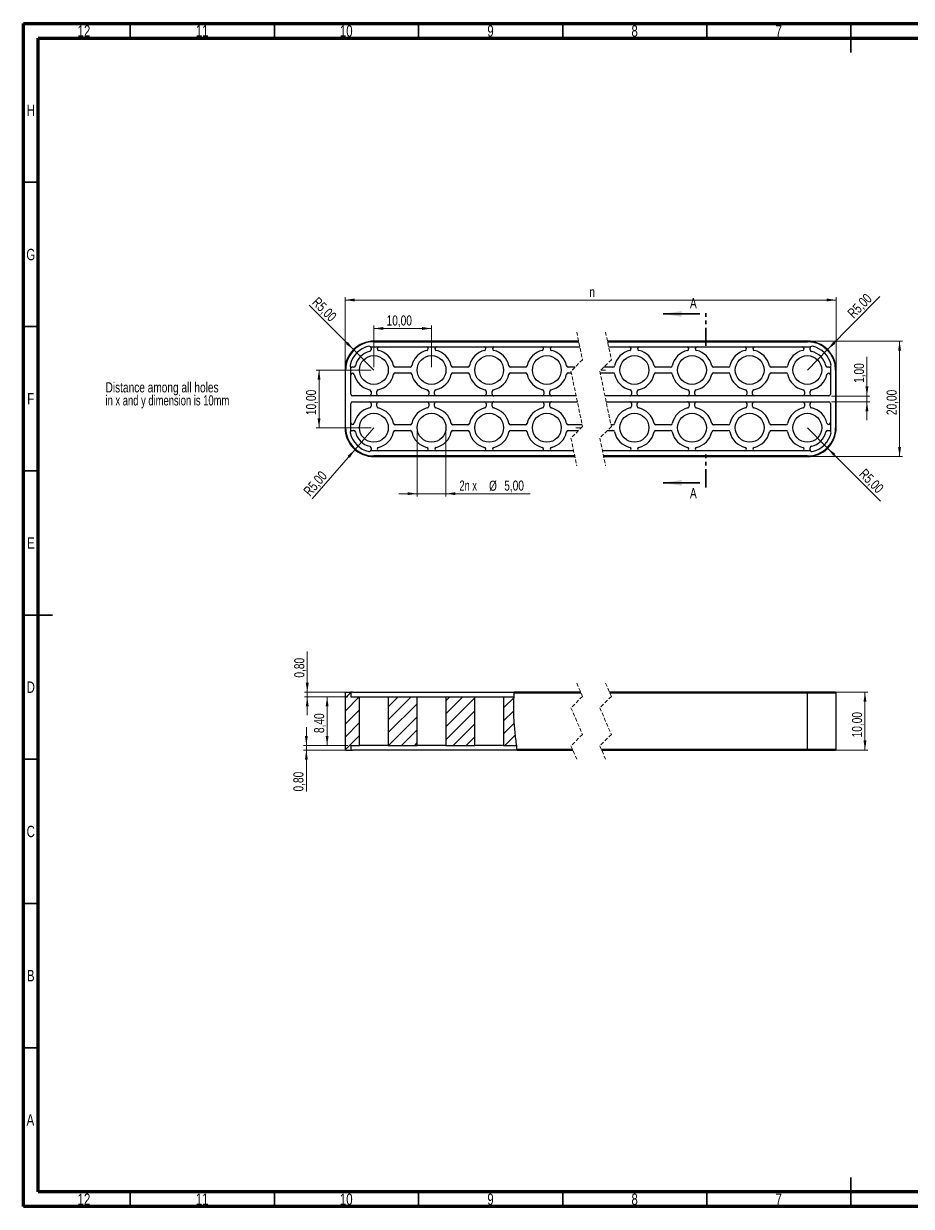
# Model space of a CAD drawing. Header units: millimetres. Extents: x 15 to 589, y 5 to 415.
# Drawn here: x 15 to 323, y 5 to 415 of the extents above; entities that cross this region are included whole.
import ezdxf

# ---------------------------------------------------------------- set-up
doc = ezdxf.new("R2010")
doc.units = ezdxf.units.MM
doc.linetypes.add('HIDDEN', pattern=[1.905, 1.27, -0.635])
doc.linetypes.add('PHANTOM', pattern=[12.7, 6.35, -1.27, 1.27, -1.27, 1.27, -1.27])
doc.styles.add('SLDTEXTSTYLE0', font='TXT', dxfattribs={"width": 0.75})
doc.styles.add('SLDTEXTSTYLE1', font='TXT', dxfattribs={"width": 0.696429})
doc.styles.add('SLDTEXTSTYLE4', font='TXT', dxfattribs={"width": 0.6875})
doc.dimstyles.new('SLDDIMSTYLE0', dxfattribs={"dimtxt": 3.5, "dimasz": 3.302, "dimexe": 0, "dimexo": 0.0625, "dimgap": 0.875, "dimtad": 1, "dimlfac": 0.5, "dimrnd": 1e-09, "dimzin": 12, "dimdsep": 46, "dimtxsty": 'SLDTEXTSTYLE0', "dimsah": 1, "dimcen": 0.09, "dimadec": 0, "dimazin": 3, "dimtfac": 1, "dimtofl": 0, "dimtmove": 0, "dimatfit": 3, "dimfxl": 0, "dimfrac": 2, "dimtolj": 1, "dimtzin": 12, "dimarcsym": 0})
doc.dimstyles.new('SLDDIMSTYLE1', dxfattribs={"dimtxt": 3.5, "dimasz": 3.302, "dimexe": 0, "dimexo": 0.0625, "dimgap": 0.875, "dimtad": 1, "dimlfac": 0.5, "dimrnd": 1e-09, "dimzin": 12, "dimdsep": 46, "dimtxsty": 'SLDTEXTSTYLE0', "dimsah": 1, "dimcen": 0, "dimadec": 0, "dimazin": 3, "dimtfac": 1, "dimtofl": 0, "dimtmove": 0, "dimatfit": 3, "dimfxl": 0, "dimfrac": 2, "dimtolj": 1, "dimtzin": 12, "dimarcsym": 0})
doc.dimstyles.new('SLDDIMSTYLE2', dxfattribs={"dimtxt": 3.5, "dimasz": 3.302, "dimexe": 0, "dimexo": 0.0625, "dimgap": 0.875, "dimtad": 1, "dimlfac": 0.5, "dimrnd": 1e-09, "dimzin": 12, "dimdsep": 46, "dimtxsty": 'SLDTEXTSTYLE0', "dimsah": 1, "dimcen": 0.09, "dimadec": 0, "dimazin": 3, "dimtfac": 1, "dimtmove": 0, "dimatfit": 0, "dimfxl": 0, "dimfrac": 2, "dimtolj": 1, "dimtzin": 12, "dimarcsym": 0})
doc.dimstyles.new('SLDDIMSTYLE3', dxfattribs={"dimtxt": 3.5, "dimasz": 3.302, "dimexe": 0, "dimexo": 0.0625, "dimgap": 0.875, "dimtad": 1, "dimlfac": 0.5, "dimrnd": 1e-09, "dimdsep": 46, "dimtxsty": 'SLDTEXTSTYLE0', "dimsah": 1, "dimcen": 0.09, "dimadec": 0, "dimazin": 2, "dimtfac": 1, "dimtmove": 0, "dimatfit": 0, "dimfxl": 0, "dimfrac": 2, "dimtolj": 1, "dimtzin": 12, "dimarcsym": 0})

# ---------------------------------------------------------------- blocks, each defined once
blk = doc.blocks.new('SW_NOTE_0')
at = {"color": 0, "linetype": 'Continuous', "lineweight": 0, "char_height": 3.5, "attachment_point": 1}
for s, insert, style in [('Distance among all holes', (0, 4.51), 'SLDTEXTSTYLE0'), ('in x and y dimension is 10mm', (0, -0.01), 'SLDTEXTSTYLE1')]:
    blk.add_mtext(s, dxfattribs=dict(at, insert=insert, style=style))
blk = doc.blocks.new('_D')
at = {"color": 7, "linetype": 'Continuous', "lineweight": 0}
for p, q in [((126.51, 295.92), (126.51, 320.2)), ((296.88, 295.92), (296.88, 320.2)), ((126.51, 319.2), (296.88, 319.2))]:
    blk.add_line(p, q, dxfattribs=at)
at = {"color": 7, "linetype": 'Continuous', "lineweight": 18}
for points in [[(126.51, 319.2), (129.82, 318.7), (129.82, 319.71)], [(296.88, 319.2), (293.58, 319.71), (293.58, 318.7)]]:
    blk.add_solid(points, dxfattribs=at)
at = {"color": 7, "linetype": 'Continuous', "lineweight": 18, "insert": (211.25, 323.72), "char_height": 3.5, "attachment_point": 1, "style": 'SLDTEXTSTYLE0'}
blk.add_mtext('n', dxfattribs=at)
blk = doc.blocks.new('_D_1')
at = {"color": 7, "linetype": 'Continuous', "lineweight": 0}
for p, q in [((287.88, 304.92), (319.88, 304.92)), ((318.88, 304.92), (318.88, 264.92)), ((287.88, 264.92), (319.88, 264.92))]:
    blk.add_line(p, q, dxfattribs=at)
at = {"color": 7, "linetype": 'Continuous', "lineweight": 18}
for points in [[(318.88, 304.92), (318.37, 301.62), (319.39, 301.62)], [(318.88, 264.92), (319.39, 268.22), (318.37, 268.22)]]:
    blk.add_solid(points, dxfattribs=at)
at = {"color": 7, "linetype": 'Continuous', "lineweight": 18, "insert": (314.37, 279.3), "char_height": 3.5, "attachment_point": 1, "rotation": 90, "style": 'SLDTEXTSTYLE0'}
blk.add_mtext('20,00', dxfattribs=at)
blk = doc.blocks.new('_D_2')
at = {"color": 7, "linetype": 'Continuous', "lineweight": 0}
for q in [(136.51, 274.92), (115.15, 250.27)]:
    blk.add_line((129.96, 267.37), q, dxfattribs=at)
at = {"color": 7, "linetype": 'Continuous', "lineweight": 18}
blk.add_solid([(129.96, 267.37), (127.42, 265.2), (128.19, 264.54)], dxfattribs=at)
at = {"color": 7, "linetype": 'Continuous', "lineweight": 18, "insert": (111.75, 253.21), "char_height": 3.5, "attachment_point": 1, "rotation": 49.0917, "style": 'SLDTEXTSTYLE0'}
blk.add_mtext('R5,00', dxfattribs=at)
blk = doc.blocks.new('_D_3')
at = {"color": 7, "linetype": 'Continuous', "lineweight": 0}
for q in [(286.88, 274.92), (312.26, 249.41)]:
    blk.add_line((293.93, 267.83), q, dxfattribs=at)
at = {"color": 7, "linetype": 'Continuous', "lineweight": 18}
blk.add_solid([(293.93, 267.83), (295.9, 265.13), (296.62, 265.85)], dxfattribs=at)
at = {"color": 7, "linetype": 'Continuous', "lineweight": 18, "insert": (307.07, 261.01), "char_height": 3.5, "attachment_point": 1, "rotation": 314.8463, "style": 'SLDTEXTSTYLE0'}
blk.add_mtext('R5,00', dxfattribs=at)
blk = doc.blocks.new('_D_4')
at = {"color": 7, "linetype": 'Continuous', "lineweight": 0}
for q in [(312.05, 320.38), (286.88, 294.92)]:
    blk.add_line((293.91, 302.03), q, dxfattribs=at)
at = {"color": 7, "linetype": 'Continuous', "lineweight": 18}
blk.add_solid([(293.91, 302.03), (296.59, 304.03), (295.87, 304.74)], dxfattribs=at)
at = {"color": 7, "linetype": 'Continuous', "lineweight": 18, "insert": (300.49, 315.09), "char_height": 3.5, "attachment_point": 1, "rotation": 45.3301, "style": 'SLDTEXTSTYLE0'}
blk.add_mtext('R5,00', dxfattribs=at)
blk = doc.blocks.new('_D_5')
at = {"color": 7, "linetype": 'Continuous', "lineweight": 0}
for q in [(114.08, 317.37), (136.51, 294.92)]:
    blk.add_line((129.44, 302), q, dxfattribs=at)
at = {"color": 7, "linetype": 'Continuous', "lineweight": 18}
blk.add_solid([(129.44, 302), (127.47, 304.69), (126.75, 303.97)], dxfattribs=at)
at = {"color": 7, "linetype": 'Continuous', "lineweight": 18, "insert": (117.27, 320.54), "char_height": 3.5, "attachment_point": 1, "rotation": 314.9803, "style": 'SLDTEXTSTYLE0'}
blk.add_mtext('R5,00', dxfattribs=at)
blk = doc.blocks.new('_D_6')
at = {"color": 7, "linetype": 'Continuous', "lineweight": 0}
for p, q in [((151.51, 273.92), (151.51, 251.05)), ((161.51, 273.92), (161.51, 251.05)), ((151.51, 252.05), (145.16, 252.05)), ((151.51, 252.05), (161.51, 252.05)), ((161.51, 252.05), (190.78, 252.05))]:
    blk.add_line(p, q, dxfattribs=at)
at = {"color": 7, "linetype": 'Continuous', "lineweight": 18}
for points in [[(151.51, 252.05), (148.21, 252.56), (148.21, 251.55)], [(161.51, 252.05), (164.82, 251.55), (164.82, 252.56)]]:
    blk.add_solid(points, dxfattribs=at)
at = {"color": 7, "linetype": 'Continuous', "lineweight": 18, "char_height": 3.5, "attachment_point": 1}
for s, insert, style in [('2n x', (166.19, 256.62), 'SLDTEXTSTYLE4'), ('%%c', (176.45, 256.57), 'SLDTEXTSTYLE0'), ('5,00', (181.73, 256.62), 'SLDTEXTSTYLE0')]:
    blk.add_mtext(s, dxfattribs=dict(at, insert=insert, style=style))
blk = doc.blocks.new('_D_7')
at = {"color": 7, "linetype": 'Continuous', "lineweight": 0}
for p, q in [((135.51, 294.92), (116.47, 294.92)), ((117.47, 294.92), (117.47, 274.92)), ((135.51, 274.92), (116.47, 274.92))]:
    blk.add_line(p, q, dxfattribs=at)
at = {"color": 7, "linetype": 'Continuous', "lineweight": 18}
for points in [[(117.47, 294.92), (116.96, 291.62), (117.98, 291.62)], [(117.47, 274.92), (117.98, 278.22), (116.96, 278.22)]]:
    blk.add_solid(points, dxfattribs=at)
at = {"color": 7, "linetype": 'Continuous', "lineweight": 18, "insert": (112.96, 279.3), "char_height": 3.5, "attachment_point": 1, "rotation": 90, "style": 'SLDTEXTSTYLE0'}
blk.add_mtext('10,00', dxfattribs=at)
blk = doc.blocks.new('_D_8')
at = {"color": 7, "linetype": 'Continuous', "lineweight": 0}
for p, q in [((136.51, 295.92), (136.51, 310.33)), ((136.51, 309.33), (156.51, 309.33)), ((156.51, 295.92), (156.51, 310.33))]:
    blk.add_line(p, q, dxfattribs=at)
at = {"color": 7, "linetype": 'Continuous', "lineweight": 18}
for points in [[(136.51, 309.33), (139.82, 308.83), (139.82, 309.84)], [(156.51, 309.33), (153.21, 309.84), (153.21, 308.83)]]:
    blk.add_solid(points, dxfattribs=at)
at = {"color": 7, "linetype": 'Continuous', "lineweight": 18, "insert": (140.92, 313.85), "char_height": 3.5, "attachment_point": 1, "style": 'SLDTEXTSTYLE0'}
blk.add_mtext('10,00', dxfattribs=at)
blk = doc.blocks.new('_D_9')
at = {"color": 7, "linetype": 'Continuous', "lineweight": 0}
for p, q in [((307.56, 285.92), (307.56, 299.5)), ((295.28, 285.92), (308.56, 285.92)), ((295.28, 283.92), (308.56, 283.92)), ((307.56, 285.92), (307.56, 283.92)), ((307.56, 283.92), (307.56, 277.57))]:
    blk.add_line(p, q, dxfattribs=at)
at = {"color": 7, "linetype": 'Continuous', "lineweight": 18}
for points in [[(307.56, 285.92), (308.07, 289.22), (307.05, 289.22)], [(307.56, 283.92), (307.05, 280.62), (308.07, 280.62)]]:
    blk.add_solid(points, dxfattribs=at)
at = {"color": 7, "linetype": 'Continuous', "lineweight": 18, "insert": (303.05, 290.45), "char_height": 3.5, "attachment_point": 1, "rotation": 90, "style": 'SLDTEXTSTYLE0'}
blk.add_mtext('1,00', dxfattribs=at)
blk = doc.blocks.new('SW_CENTERMARKSYMBOL_0')
at = {"color": 0, "linetype": 'Continuous', "lineweight": 18}
blk.add_line((0, 0), (1.58, 0), dxfattribs=at)
blk = doc.blocks.new('SW_CENTERMARKSYMBOL_1')
at = {"color": 0, "linetype": 'Continuous', "lineweight": 18}
blk.add_line((0, 0), (-1.96, 0), dxfattribs=at)
blk = doc.blocks.new('_D_10')
at = {"color": 7, "linetype": 'Continuous', "lineweight": 0}
for p, q in [((287.88, 183.2), (307.88, 183.2)), ((306.88, 183.2), (306.88, 163.2)), ((287.88, 163.2), (307.88, 163.2))]:
    blk.add_line(p, q, dxfattribs=at)
at = {"color": 7, "linetype": 'Continuous', "lineweight": 18}
for points in [[(306.88, 183.2), (306.37, 179.9), (307.39, 179.9)], [(306.88, 163.2), (307.39, 166.5), (306.37, 166.5)]]:
    blk.add_solid(points, dxfattribs=at)
at = {"color": 7, "linetype": 'Continuous', "lineweight": 18, "insert": (302.37, 167.58), "char_height": 3.5, "attachment_point": 1, "rotation": 90, "style": 'SLDTEXTSTYLE0'}
blk.add_mtext('10,00', dxfattribs=at)
blk = doc.blocks.new('_D_11')
at = {"color": 7, "linetype": 'Continuous', "lineweight": 0}
for p, q in [((127.51, 181.6), (119.29, 181.6)), ((120.29, 181.6), (120.29, 164.8)), ((127.51, 164.8), (119.29, 164.8))]:
    blk.add_line(p, q, dxfattribs=at)
at = {"color": 7, "linetype": 'Continuous', "lineweight": 18}
for points in [[(120.29, 181.6), (119.78, 178.3), (120.79, 178.3)], [(120.29, 164.8), (120.79, 168.1), (119.78, 168.1)]]:
    blk.add_solid(points, dxfattribs=at)
at = {"color": 7, "linetype": 'Continuous', "lineweight": 18, "insert": (115.77, 169.08), "char_height": 3.5, "attachment_point": 1, "rotation": 90, "style": 'SLDTEXTSTYLE0'}
blk.add_mtext('8,40', dxfattribs=at)
blk = doc.blocks.new('_D_12')
at = {"color": 7, "linetype": 'Continuous', "lineweight": 0}
for p, q in [((113.39, 183.2), (113.39, 197.36)), ((127.51, 183.2), (112.39, 183.2)), ((127.51, 181.6), (112.39, 181.6)), ((113.39, 183.2), (113.39, 181.6)), ((113.39, 181.6), (113.39, 175.25))]:
    blk.add_line(p, q, dxfattribs=at)
at = {"color": 7, "linetype": 'Continuous', "lineweight": 18}
for points in [[(113.39, 183.2), (113.9, 186.5), (112.88, 186.5)], [(113.39, 181.6), (112.88, 178.3), (113.9, 178.3)]]:
    blk.add_solid(points, dxfattribs=at)
at = {"color": 7, "linetype": 'Continuous', "lineweight": 18, "insert": (108.88, 188.3), "char_height": 3.5, "attachment_point": 1, "rotation": 90, "style": 'SLDTEXTSTYLE0'}
blk.add_mtext('0,80', dxfattribs=at)
blk = doc.blocks.new('_D_13')
at = {"color": 7, "linetype": 'Continuous', "lineweight": 0}
for p, q in [((113.08, 164.8), (113.08, 171.15)), ((127.51, 164.8), (112.08, 164.8)), ((113.08, 164.8), (113.08, 163.2)), ((127.51, 163.2), (112.08, 163.2)), ((113.08, 163.2), (113.08, 148.82))]:
    blk.add_line(p, q, dxfattribs=at)
at = {"color": 7, "linetype": 'Continuous', "lineweight": 18}
for points in [[(113.08, 164.8), (113.59, 168.1), (112.58, 168.1)], [(113.08, 163.2), (112.58, 159.9), (113.59, 159.9)]]:
    blk.add_solid(points, dxfattribs=at)
at = {"color": 7, "linetype": 'Continuous', "lineweight": 18, "insert": (108.57, 148.82), "char_height": 3.5, "attachment_point": 1, "rotation": 90, "style": 'SLDTEXTSTYLE0'}
blk.add_mtext('0,80', dxfattribs=at)
blk = doc.blocks.new('SW_HATCH_0')
at = {"color": 0, "linetype": 'Continuous', "lineweight": 18}
for p, q in [((-56.63, 1.74), (-58.63, -0.26)), ((-53.7, 0.18), (-58.63, -4.75)), ((-40.23, 0.18), (-43.63, -3.22)), ((-35.74, 0.18), (-43.63, -7.71)), ((-22.27, 0.18), (-23.63, -1.18)), ((-17.78, 0.18), (-23.63, -5.67)), ((0, 0), (-3.63, -3.63)), ((-33.63, -2.2), (-43.63, -12.2)), ((-13.63, -0.16), (-23.63, -10.16)), ((-53.63, -4.24), (-58.63, -9.24)), ((-33.63, -6.69), (-43.56, -16.62)), ((-13.63, -4.65), (-23.63, -14.65)), ((-0.1, -4.59), (-3.63, -8.12)), ((-53.63, -8.73), (-58.63, -13.73)), ((-33.63, -11.18), (-39.07, -16.62)), ((-13.63, -9.14), (-21.11, -16.62)), ((0.07, -8.91), (-3.63, -12.61)), ((-53.63, -13.22), (-58.57, -18.16)), ((-33.63, -15.67), (-34.58, -16.62)), ((-13.63, -13.63), (-16.62, -16.62)), ((0.46, -13.01), (-3.15, -16.62))]:
    blk.add_line(p, q, dxfattribs=at)

msp = doc.modelspace()

# ---------------------------------------------------------------- linework, layer by layer
at = {"color": 7, "linetype": 'Continuous', "lineweight": 70}
for p, q in [((15, 5), (15, 415)), ((15, 415), (589, 415)), ((20, 10), (20, 410)), ((20, 410), (584, 410)), ((584, 10), (20, 10)), ((589, 5), (15, 5))]:
    msp.add_line(p, q, dxfattribs=at)
at = {"color": 7, "linetype": 'Continuous', "lineweight": 35}
for p, q in [((52, 410), (52, 415)), ((102, 410), (102, 415)), ((152, 410), (152, 415)), ((202, 410), (202, 415)), ((252, 410), (252, 415)), ((302, 415), (302, 405)), ((302, 410), (302, 415)), ((20, 360), (15, 360)), ((249.582, 314.367), (236.882, 314.367)), ((20, 310), (15, 310)), ((20, 260), (15, 260)), ((249.582, 255.828), (236.882, 255.828)), ((15, 210), (25, 210)), ((20, 210), (15, 210)), ((20, 160), (15, 160)), ((20, 110), (15, 110)), ((20, 60), (15, 60)), ((302, 5), (302, 15)), ((52, 10), (52, 5)), ((102, 10), (102, 5)), ((152, 10), (152, 5)), ((202, 10), (202, 5)), ((252, 10), (252, 5)), ((302, 10), (302, 5))]:
    msp.add_line(p, q, dxfattribs=at)
at = {"color": 7, "linetype": 'PHANTOM', "lineweight": 35}
for p, q in [((251.697, 303.254), (251.697, 315.954)), ((251.697, 254.24), (251.697, 266.947))]:
    msp.add_line(p, q, dxfattribs=at)
at = {"color": 7, "linetype": 'HIDDEN', "lineweight": 18}
for p, q in [((206.886, 308.098), (208.886, 298.51)), ((216.886, 308.098), (218.886, 298.51)), ((208.886, 298.51), (204.886, 294.51)), ((218.886, 298.51), (214.886, 294.51)), ((204.886, 294.51), (208.886, 275.335)), ((214.886, 294.51), (218.886, 275.335)), ((208.886, 275.335), (204.886, 271.335)), ((218.886, 275.335), (214.886, 271.335)), ((204.886, 271.335), (206.886, 261.748)), ((214.886, 271.335), (216.886, 261.748)), ((206.886, 186.374), (208.886, 181.787)), ((216.886, 186.374), (218.886, 181.787)), ((208.886, 181.787), (204.886, 177.787)), ((218.886, 181.787), (214.886, 177.787)), ((204.886, 177.787), (208.886, 168.612)), ((214.886, 177.787), (218.886, 168.612)), ((208.886, 168.612), (204.886, 164.612)), ((218.886, 168.612), (214.886, 164.612)), ((204.886, 164.612), (206.886, 160.024)), ((214.886, 164.612), (216.886, 160.024))]:
    msp.add_line(p, q, dxfattribs=at)
at = {"color": 7, "linetype": 'Continuous', "lineweight": 25}
for p, q in [((136.513, 304.723), (136.513, 304.923)), ((207.548, 304.923), (136.513, 304.923)), ((136.513, 304.723), (207.59, 304.723)), ((286.882, 304.923), (217.548, 304.923)), ((217.59, 304.723), (286.882, 304.723)), ((286.882, 304.923), (286.882, 304.723)), ((135.389, 302.923), (207.966, 302.923)), ((135.513, 302.557), (135.513, 301.943)), ((217.966, 302.923), (288.006, 302.923)), ((287.882, 301.943), (287.882, 302.557)), ((128.513, 286.523), (128.513, 296.047)), ((129.493, 295.923), (128.879, 295.923)), ((149.084, 295.923), (143.943, 295.923)), ((169.084, 295.923), (163.943, 295.923)), ((189.084, 295.923), (183.943, 295.923)), ((206.299, 295.923), (203.943, 295.923)), ((219.452, 295.923), (216.299, 295.923)), ((239.452, 295.923), (234.311, 295.923)), ((259.452, 295.923), (254.311, 295.923)), ((279.452, 295.923), (274.311, 295.923)), ((294.516, 295.923), (293.902, 295.923)), ((294.882, 296.047), (294.882, 286.523)), ((126.513, 294.923), (126.513, 274.923)), ((126.513, 294.923), (126.713, 294.923)), ((126.713, 274.923), (126.713, 294.923)), ((143.943, 293.923), (149.084, 293.923)), ((163.943, 293.923), (169.084, 293.923)), ((183.943, 293.923), (189.084, 293.923)), ((203.943, 293.923), (205.009, 293.923)), ((215.009, 293.923), (219.452, 293.923)), ((234.311, 293.923), (239.452, 293.923)), ((254.311, 293.923), (259.452, 293.923)), ((274.311, 293.923), (279.452, 293.923)), ((296.882, 294.923), (296.682, 294.923)), ((296.682, 294.923), (296.682, 274.923)), ((296.882, 274.923), (296.882, 294.923)), ((135.513, 287.493), (135.513, 286.523)), ((137.513, 286.523), (137.513, 287.493)), ((155.513, 287.493), (155.513, 286.523)), ((157.513, 286.523), (157.513, 287.493)), ((175.513, 287.493), (175.513, 286.523)), ((177.513, 286.523), (177.513, 287.493)), ((195.513, 287.493), (195.513, 286.523)), ((197.513, 286.523), (197.513, 287.493)), ((225.882, 287.493), (225.882, 286.523)), ((227.882, 286.523), (227.882, 287.493)), ((245.882, 287.493), (245.882, 286.523)), ((247.882, 286.523), (247.882, 287.493)), ((265.882, 287.493), (265.882, 286.523)), ((267.882, 286.523), (267.882, 287.493)), ((285.882, 287.493), (285.882, 286.523)), ((287.882, 286.523), (287.882, 287.493)), ((128.513, 273.798), (128.513, 283.323)), ((206.678, 285.923), (129.113, 285.923)), ((129.113, 283.923), (207.095, 283.923)), ((135.513, 283.323), (135.513, 282.352)), ((137.513, 282.352), (137.513, 283.323)), ((155.513, 283.323), (155.513, 282.352)), ((157.513, 282.352), (157.513, 283.323)), ((175.513, 283.323), (175.513, 282.352)), ((177.513, 282.352), (177.513, 283.323)), ((195.513, 283.323), (195.513, 282.352)), ((197.513, 282.352), (197.513, 283.323)), ((294.282, 285.923), (216.678, 285.923)), ((217.095, 283.923), (294.282, 283.923)), ((225.882, 283.323), (225.882, 282.352)), ((227.882, 282.352), (227.882, 283.323)), ((245.882, 283.323), (245.882, 282.352)), ((247.882, 282.352), (247.882, 283.323)), ((265.882, 283.323), (265.882, 282.352)), ((267.882, 282.352), (267.882, 283.323)), ((285.882, 283.323), (285.882, 282.352)), ((287.882, 282.352), (287.882, 283.323)), ((294.882, 283.323), (294.882, 273.798)), ((126.513, 274.923), (126.713, 274.923)), ((149.084, 275.923), (143.943, 275.923)), ((169.084, 275.923), (163.943, 275.923)), ((189.084, 275.923), (183.943, 275.923)), ((208.764, 275.923), (203.943, 275.923)), ((219.452, 275.923), (218.764, 275.923)), ((239.452, 275.923), (234.311, 275.923)), ((259.452, 275.923), (254.311, 275.923)), ((279.452, 275.923), (274.311, 275.923)), ((296.882, 274.923), (296.682, 274.923)), ((128.879, 273.923), (129.493, 273.923)), ((143.943, 273.923), (149.084, 273.923)), ((163.943, 273.923), (169.084, 273.923)), ((183.943, 273.923), (189.084, 273.923)), ((203.943, 273.923), (207.474, 273.923)), ((217.474, 273.923), (219.452, 273.923)), ((234.311, 273.923), (239.452, 273.923)), ((254.311, 273.923), (259.452, 273.923)), ((274.311, 273.923), (279.452, 273.923)), ((293.902, 273.923), (294.516, 273.923)), ((205.807, 266.923), (135.389, 266.923)), ((135.513, 267.903), (135.513, 267.289)), ((288.006, 266.923), (215.807, 266.923)), ((287.882, 267.289), (287.882, 267.903)), ((136.513, 264.923), (136.513, 265.123)), ((206.182, 265.123), (136.513, 265.123)), ((136.513, 264.923), (206.224, 264.923)), ((286.882, 265.123), (216.182, 265.123)), ((216.224, 264.923), (286.882, 264.923)), ((286.882, 264.923), (286.882, 265.123)), ((126.513, 182.999), (126.513, 163.399)), ((126.713, 183.199), (128.513, 183.199)), ((128.513, 183.199), (128.513, 181.599)), ((129.113, 183.199), (128.513, 183.199)), ((128.513, 181.599), (131.513, 181.599)), ((129.113, 183.199), (185.219, 183.199)), ((131.513, 164.799), (131.513, 181.599)), ((131.513, 181.599), (136.513, 181.599)), ((136.513, 181.599), (141.513, 181.599)), ((141.513, 181.599), (141.513, 164.799)), ((141.513, 181.599), (151.513, 181.599)), ((151.513, 164.799), (151.513, 181.599)), ((151.513, 181.599), (156.513, 181.599)), ((156.513, 181.599), (161.513, 181.599)), ((161.513, 181.599), (161.513, 164.799)), ((161.513, 181.599), (171.513, 181.599)), ((171.513, 164.799), (171.513, 181.599)), ((171.513, 181.599), (176.513, 181.599)), ((176.513, 181.599), (181.513, 181.599)), ((181.513, 181.599), (181.513, 164.799)), ((181.513, 181.599), (185.148, 181.599)), ((185.21, 182.999), (208.358, 182.999)), ((208.27, 183.199), (185.219, 183.199)), ((286.882, 183.199), (218.27, 183.199)), ((218.358, 182.999), (286.882, 182.999)), ((286.882, 182.999), (286.882, 183.199)), ((296.682, 183.199), (286.882, 183.199)), ((286.882, 163.399), (286.882, 182.999)), ((286.882, 182.999), (296.882, 182.999)), ((296.882, 163.399), (296.882, 182.999)), ((128.513, 164.799), (128.513, 163.199)), ((128.513, 164.799), (131.513, 164.799)), ((136.513, 164.799), (131.513, 164.799)), ((141.513, 164.799), (136.513, 164.799)), ((141.513, 164.799), (151.513, 164.799)), ((156.513, 164.799), (151.513, 164.799)), ((161.513, 164.799), (156.513, 164.799)), ((161.513, 164.799), (171.513, 164.799)), ((176.513, 164.799), (171.513, 164.799)), ((181.513, 164.799), (176.513, 164.799)), ((181.513, 164.799), (186.048, 164.799)), ((126.713, 163.199), (128.513, 163.199)), ((128.513, 163.199), (129.113, 163.199)), ((186.255, 163.199), (129.113, 163.199)), ((205.415, 163.399), (186.23, 163.399)), ((186.255, 163.199), (205.502, 163.199)), ((286.882, 163.399), (215.415, 163.399)), ((215.502, 163.199), (286.882, 163.199)), ((286.882, 163.399), (286.882, 163.199)), ((296.882, 163.399), (286.882, 163.399)), ((286.882, 163.199), (296.682, 163.199))]:
    msp.add_line(p, q, dxfattribs=at)
at = {"color": 7, "linetype": 'Continuous', "lineweight": 25, "flags": 128}
for points in [[(185.21, 182.999), (185.213, 183.065), (185.215, 183.124), (185.217, 183.169), (185.219, 183.194), (185.219, 183.199)], [(186.255, 163.199), (186.254, 163.21), (186.25, 163.242), (186.243, 163.292), (186.236, 163.354), (186.23, 163.399)]]:
    msp.add_lwpolyline(points, dxfattribs=at)
at = {"color": 7, "linetype": 'Continuous', "lineweight": 25}
for centre in [(136.513, 294.923), (156.513, 294.923), (176.513, 294.923), (196.513, 294.923), (226.882, 294.923), (246.882, 294.923), (266.882, 294.923), (286.882, 294.923), (136.513, 274.923), (156.513, 274.923), (176.513, 274.923), (196.513, 274.923), (226.882, 274.923), (246.882, 274.923), (266.882, 274.923), (286.882, 274.923)]:
    msp.add_circle(centre, 5, dxfattribs=at)
for centre, radius, start, end in [((136.513, 294.923), 10, 89.99999, 180.00002), ((136.513, 294.923), 9.8, 90, 180.00003), ((286.882, 294.923), 10, 359.99998, 90.00001), ((286.882, 294.923), 9.8, 359.99999, 89.99998), ((136.513, 294.923), 8.4, 101.83702, 168.16297), ((136.513, 294.923), 6.6, 102.83953, 167.16045), ((134.913, 302.557), 0.6, 37.57373, 101.8368), ((134.913, 301.943), 0.6, 282.83978, 359.9999), ((134.913, 302.557), 0.6, 0.00279, 37.57028), ((138.245, 302.323), 0.6, 90.00003, 256.82645), ((136.513, 294.923), 7, 12.15324, 76.82643), ((156.513, 294.923), 7, 103.17357, 167.84676), ((154.781, 302.323), 0.6, 283.17355, 89.99997), ((158.245, 302.323), 0.6, 90.00003, 256.82645), ((156.513, 294.923), 7, 12.15324, 76.82643), ((176.513, 294.923), 7, 103.17354, 167.84683), ((174.781, 302.323), 0.6, 283.17315, 90.00037), ((178.245, 302.323), 0.6, 90.00003, 256.82645), ((176.513, 294.923), 7, 12.15324, 76.82643), ((196.513, 294.923), 7, 103.17349, 167.84684), ((194.781, 302.323), 0.6, 283.17375, 90.00013), ((198.245, 302.323), 0.6, 90.00003, 256.82645), ((196.513, 294.923), 7, 12.15321, 76.82645), ((226.882, 294.923), 7, 103.17355, 167.84679), ((225.15, 302.323), 0.6, 283.17355, 89.99997), ((228.614, 302.323), 0.6, 89.99987, 256.82625), ((226.882, 294.923), 7, 12.15316, 76.82651), ((246.882, 294.923), 7, 103.17357, 167.84676), ((245.15, 302.323), 0.6, 283.17355, 89.99997), ((248.614, 302.323), 0.6, 89.99963, 256.82685), ((246.882, 294.923), 7, 12.15317, 76.82646), ((266.882, 294.923), 7, 103.17357, 167.84676), ((265.15, 302.323), 0.6, 283.17355, 89.99997), ((268.614, 302.323), 0.6, 90.00003, 256.82645), ((266.882, 294.923), 7, 12.15324, 76.82643), ((286.882, 294.923), 7, 103.17357, 167.84676), ((285.15, 302.323), 0.6, 283.17355, 89.99997), ((288.482, 302.557), 0.6, 142.42972, 179.99721), ((288.482, 301.943), 0.6, 180.0001, 257.16022), ((288.482, 302.557), 0.6, 78.1632, 142.42627), ((286.882, 294.923), 6.6, 12.83955, 77.16047), ((286.882, 294.923), 8.4, 11.83703, 78.16298), ((128.879, 296.523), 0.6, 168.1631, 232.42724), ((128.879, 296.523), 0.6, 232.42643, 269.99962), ((129.493, 296.523), 0.6, 269.99964, 347.16086), ((143.943, 296.523), 0.6, 192.15321, 270.00008), ((149.084, 296.523), 0.6, 270.00063, 347.84679), ((163.943, 296.523), 0.6, 192.15321, 270.00008), ((169.084, 296.523), 0.6, 269.99992, 347.84679), ((183.943, 296.523), 0.6, 192.15257, 270.00036), ((189.084, 296.523), 0.6, 269.99992, 347.84679), ((203.943, 296.523), 0.6, 192.15321, 269.99991), ((219.452, 296.523), 0.6, 270.00009, 347.84679), ((234.311, 296.523), 0.6, 192.15321, 270.00008), ((239.452, 296.523), 0.6, 269.99964, 347.84743), ((254.311, 296.523), 0.6, 192.15321, 270.00008), ((259.452, 296.523), 0.6, 269.99992, 347.84679), ((274.311, 296.523), 0.6, 192.15321, 269.99937), ((279.452, 296.523), 0.6, 269.99992, 347.84679), ((293.902, 296.523), 0.6, 192.83914, 270.00036), ((294.516, 296.523), 0.6, 270.00038, 307.57357), ((294.516, 296.523), 0.6, 307.57276, 11.8369), ((129.113, 293.191), 0.6, 13.17355, 179.99997), ((136.513, 294.923), 7, 193.17345, 257.84688), ((136.513, 294.923), 7, 282.15324, 347.84677), ((143.943, 293.323), 0.6, 89.99993, 167.84667), ((149.084, 293.323), 0.6, 12.15333, 89.99936), ((156.513, 294.923), 7, 192.15323, 257.84676), ((156.513, 294.923), 7, 282.15324, 347.84677), ((163.943, 293.323), 0.6, 89.99993, 167.84667), ((169.084, 293.323), 0.6, 12.15333, 90.00007), ((176.513, 294.923), 7, 192.15316, 257.84683), ((176.513, 294.923), 7, 282.15319, 347.84678), ((183.943, 293.323), 0.6, 89.99965, 167.8473), ((189.084, 293.323), 0.6, 12.15333, 90.00007), ((196.513, 294.923), 7, 192.15323, 257.84676), ((196.513, 294.923), 7, 282.1532, 347.84681), ((203.943, 293.323), 0.6, 90.00011, 167.84667), ((219.452, 293.323), 0.6, 12.15333, 89.99989), ((226.882, 294.923), 7, 192.15319, 257.8468), ((226.882, 294.923), 7, 282.15324, 347.84677), ((234.311, 293.323), 0.6, 89.99993, 167.84667), ((239.452, 293.323), 0.6, 12.1527, 90.00035), ((246.882, 294.923), 7, 192.15322, 257.84681), ((246.882, 294.923), 7, 282.15317, 347.84684), ((254.311, 293.323), 0.6, 89.99993, 167.84667), ((259.452, 293.323), 0.6, 12.15333, 90.00007), ((266.882, 294.923), 7, 192.15323, 257.84676), ((266.882, 294.923), 7, 282.15324, 347.84677), ((274.311, 293.323), 0.6, 90.00064, 167.84667), ((279.452, 293.323), 0.6, 12.15333, 90.00007), ((286.882, 294.923), 7, 192.15323, 257.84676), ((286.882, 294.923), 7, 282.15312, 346.82655), ((294.282, 293.191), 0.6, 0.00003, 166.82645), ((134.913, 287.493), 0.6, 0.00015, 77.8468), ((138.113, 287.493), 0.6, 102.1532, 179.99985), ((154.913, 287.493), 0.6, 0.00015, 77.8468), ((158.113, 287.493), 0.6, 102.1532, 179.99985), ((174.913, 287.493), 0.6, 0.00015, 77.8468), ((178.113, 287.493), 0.6, 102.15292, 180.00057), ((194.913, 287.493), 0.6, 0.00015, 77.8468), ((198.113, 287.493), 0.6, 102.15306, 180.00021), ((225.282, 287.493), 0.6, 359.99979, 77.84694), ((228.482, 287.493), 0.6, 102.1532, 179.99985), ((245.282, 287.493), 0.6, 359.99943, 77.84708), ((248.482, 287.493), 0.6, 102.1532, 179.99985), ((265.282, 287.493), 0.6, 0.00015, 77.8468), ((268.482, 287.493), 0.6, 102.1532, 179.99985), ((285.282, 287.493), 0.6, 0.00015, 77.8468), ((288.482, 287.493), 0.6, 102.1532, 179.99985), ((129.113, 286.523), 0.6, 180.00015, 269.9994), ((129.113, 283.323), 0.6, 90.0006, 179.99985), ((134.913, 286.523), 0.6, 269.99989, 359.99985), ((134.913, 283.323), 0.6, 0.00015, 90.00011), ((138.113, 286.523), 0.6, 180.00015, 270.00011), ((138.113, 283.323), 0.6, 89.99989, 179.99985), ((154.913, 286.523), 0.6, 270.0006, 359.99985), ((154.913, 283.323), 0.6, 0.00015, 89.9994), ((158.113, 286.523), 0.6, 180.00015, 269.9994), ((158.113, 283.323), 0.6, 90.0006, 179.99985), ((174.913, 286.523), 0.6, 269.99989, 359.99985), ((174.913, 283.323), 0.6, 0.00015, 90.00011), ((178.113, 286.523), 0.6, 179.99955, 270.00036), ((178.113, 283.323), 0.6, 89.99964, 180.00045), ((194.913, 286.523), 0.6, 270.00024, 359.99985), ((194.913, 283.323), 0.6, 0.00015, 89.99976), ((198.113, 286.523), 0.6, 179.99985, 270.00006), ((198.113, 283.323), 0.6, 89.99994, 180.00015), ((225.282, 286.523), 0.6, 269.99994, 0.00015), ((225.282, 283.323), 0.6, 359.99985, 90.00006), ((228.482, 286.523), 0.6, 180.00015, 269.99976), ((228.482, 283.323), 0.6, 90.00024, 179.99985), ((245.282, 286.523), 0.6, 269.99964, 0.00045), ((245.282, 283.323), 0.6, 359.99955, 90.00036), ((248.482, 286.523), 0.6, 180.00015, 270.00011), ((248.482, 283.323), 0.6, 89.99989, 179.99985), ((265.282, 286.523), 0.6, 270.0006, 359.99985), ((265.282, 283.323), 0.6, 0.00015, 89.9994), ((268.482, 286.523), 0.6, 180.00015, 269.9994), ((268.482, 283.323), 0.6, 90.0006, 179.99985), ((285.282, 286.523), 0.6, 269.99989, 359.99985), ((285.282, 283.323), 0.6, 0.00015, 90.00011), ((288.482, 286.523), 0.6, 180.00015, 270.00011), ((288.482, 283.323), 0.6, 89.99989, 179.99985), ((294.282, 286.523), 0.6, 270.0006, 359.99985), ((294.282, 283.323), 0.6, 0.00015, 89.9994), ((136.513, 274.923), 7, 102.15312, 166.82655), ((134.913, 282.352), 0.6, 282.1532, 359.99985), ((138.113, 282.352), 0.6, 180.00015, 257.8468), ((136.513, 274.923), 7, 12.15323, 77.84676), ((156.513, 274.923), 7, 102.15324, 167.84677), ((154.913, 282.352), 0.6, 282.1532, 359.99985), ((158.113, 282.352), 0.6, 180.00015, 257.8468), ((156.513, 274.923), 7, 12.15323, 77.84676), ((176.513, 274.923), 7, 102.15317, 167.84684), ((174.913, 282.352), 0.6, 282.1532, 359.99985), ((178.113, 282.352), 0.6, 179.99943, 257.84708), ((176.513, 274.923), 7, 12.15322, 77.84681), ((196.513, 274.923), 7, 102.15324, 167.84677), ((194.913, 282.352), 0.6, 282.1532, 359.99985), ((198.113, 282.352), 0.6, 179.99979, 257.84694), ((196.513, 274.923), 7, 12.15319, 77.8468), ((226.882, 274.923), 7, 102.1532, 167.84681), ((225.282, 282.352), 0.6, 282.15306, 0.00021), ((228.482, 282.352), 0.6, 180.00015, 257.8468), ((226.882, 274.923), 7, 12.15323, 77.84676), ((246.882, 274.923), 7, 102.15319, 167.84678), ((245.282, 282.352), 0.6, 282.15292, 0.00057), ((248.482, 282.352), 0.6, 180.00015, 257.8468), ((246.882, 274.923), 7, 12.15316, 77.84683), ((266.882, 274.923), 7, 102.15324, 167.84677), ((265.282, 282.352), 0.6, 282.1532, 359.99985), ((268.482, 282.352), 0.6, 180.00015, 257.8468), ((266.882, 274.923), 7, 12.15323, 77.84676), ((286.882, 274.923), 7, 102.15324, 167.84677), ((285.282, 282.352), 0.6, 282.1532, 359.99985), ((288.482, 282.352), 0.6, 180.00015, 257.8468), ((286.882, 274.923), 7, 13.17345, 77.84688), ((136.513, 274.923), 10, 179.99998, 270.00001), ((136.513, 274.923), 9.8, 179.99999, 269.99998), ((129.113, 276.655), 0.6, 180.00003, 346.82645), ((143.943, 276.523), 0.6, 192.15333, 270.00007), ((149.084, 276.523), 0.6, 270.00064, 347.84667), ((163.943, 276.523), 0.6, 192.15333, 270.00007), ((169.084, 276.523), 0.6, 269.99993, 347.84667), ((183.943, 276.523), 0.6, 192.1527, 270.00035), ((189.084, 276.523), 0.6, 269.99993, 347.84667), ((203.943, 276.523), 0.6, 192.15333, 269.99989), ((219.452, 276.523), 0.6, 270.00011, 347.84667), ((234.311, 276.523), 0.6, 192.15333, 270.00007), ((239.452, 276.523), 0.6, 269.99965, 347.8473), ((254.311, 276.523), 0.6, 192.15333, 270.00007), ((259.452, 276.523), 0.6, 269.99993, 347.84667), ((274.311, 276.523), 0.6, 192.15333, 269.99936), ((279.452, 276.523), 0.6, 269.99993, 347.84667), ((286.882, 274.923), 10, 269.99999, 0.00002), ((286.882, 274.923), 9.8, 270, 0.00003), ((294.282, 276.655), 0.6, 193.17355, 359.99997), ((128.879, 273.323), 0.6, 127.57276, 191.8369), ((136.513, 274.923), 8.4, 191.83703, 258.16298), ((128.879, 273.323), 0.6, 90.00038, 127.57357), ((129.493, 273.323), 0.6, 12.83914, 90.00036), ((136.513, 274.923), 6.6, 192.83955, 257.16047), ((136.513, 274.923), 7, 283.17357, 347.84676), ((143.943, 273.323), 0.6, 89.99992, 167.84679), ((149.084, 273.323), 0.6, 12.15321, 89.99937), ((156.513, 274.923), 7, 192.15324, 256.82643), ((156.513, 274.923), 7, 283.17357, 347.84676), ((163.943, 273.323), 0.6, 89.99992, 167.84679), ((169.084, 273.323), 0.6, 12.15321, 90.00008), ((176.513, 274.923), 7, 192.15317, 256.82646), ((176.513, 274.923), 7, 283.17357, 347.84676), ((183.943, 273.323), 0.6, 89.99964, 167.84743), ((189.084, 273.323), 0.6, 12.15321, 90.00008), ((196.513, 274.923), 7, 192.15316, 256.82651), ((196.513, 274.923), 7, 283.17355, 347.84679), ((203.943, 273.323), 0.6, 90.00009, 167.84679), ((219.452, 273.323), 0.6, 12.15321, 89.99991), ((226.882, 274.923), 7, 192.15321, 256.82645), ((226.882, 274.923), 7, 283.17349, 347.84684), ((234.311, 273.323), 0.6, 89.99992, 167.84679), ((239.452, 273.323), 0.6, 12.15257, 90.00036), ((246.882, 274.923), 7, 192.15324, 256.82643), ((246.882, 274.923), 7, 283.17354, 347.84683), ((254.311, 273.323), 0.6, 89.99992, 167.84679), ((259.452, 273.323), 0.6, 12.15321, 90.00008), ((266.882, 274.923), 7, 192.15324, 256.82643), ((266.882, 274.923), 7, 283.17357, 347.84676), ((274.311, 273.323), 0.6, 90.00063, 167.84679), ((279.452, 273.323), 0.6, 12.15321, 90.00008), ((286.882, 274.923), 7, 192.15324, 256.82643), ((286.882, 274.923), 6.6, 282.83953, 347.16045), ((286.882, 274.923), 8.4, 281.83702, 348.16297), ((293.902, 273.323), 0.6, 89.99964, 167.16086), ((294.516, 273.323), 0.6, 52.42643, 89.99962), ((294.516, 273.323), 0.6, 348.1631, 52.42724), ((134.913, 267.289), 0.6, 258.1632, 322.42627), ((134.913, 267.903), 0.6, 0.0001, 77.16022), ((134.913, 267.289), 0.6, 322.42972, 359.99721), ((138.245, 267.523), 0.6, 103.17355, 269.99997), ((154.781, 267.523), 0.6, 270.00003, 76.82645), ((158.245, 267.523), 0.6, 103.17355, 269.99997), ((174.781, 267.523), 0.6, 269.99963, 76.82685), ((178.245, 267.523), 0.6, 103.17355, 269.99997), ((194.781, 267.523), 0.6, 269.99987, 76.82625), ((198.245, 267.523), 0.6, 103.17355, 269.99997), ((225.15, 267.523), 0.6, 270.00003, 76.82645), ((228.614, 267.523), 0.6, 103.17375, 270.00013), ((245.15, 267.523), 0.6, 270.00003, 76.82645), ((248.614, 267.523), 0.6, 103.17315, 270.00037), ((265.15, 267.523), 0.6, 270.00003, 76.82645), ((268.614, 267.523), 0.6, 103.17355, 269.99997), ((285.15, 267.523), 0.6, 270.00003, 76.82645), ((288.482, 267.903), 0.6, 102.83978, 179.9999), ((288.482, 267.289), 0.6, 180.00279, 217.57028), ((288.482, 267.289), 0.6, 217.57373, 281.8368), ((126.713, 182.999), 0.2, 89.99781, 180.00112), ((296.682, 182.999), 0.2, 359.99888, 90.00219), ((126.713, 163.399), 0.2, 179.99888, 270.00219), ((296.682, 163.399), 0.2, 269.99781, 0.00112)]:
    msp.add_arc(centre, radius, start, end, dxfattribs=at)
msp.add_open_spline([(186.23, 163.399), (186.017, 165.025), (185.586, 168.316), (185.088, 173.266), (184.999, 178.186), (185.14, 181.418), (185.21, 182.999)], degree=3, knots=[0, 0, 0, 0, 0.2501837, 0.5063984, 0.7585918, 1, 1, 1, 1], dxfattribs=at)
at = {"color": 7, "linetype": 'Continuous', "lineweight": 35}
for points in [[(236.882, 314.367), (243.232, 313.351), (243.232, 315.383)], [(236.882, 255.828), (243.232, 254.812), (243.232, 256.844)]]:
    msp.add_solid(points, dxfattribs=at)

# ---------------------------------------------------------------- block references
at = {"color": 7, "linetype": 'Continuous', "lineweight": 0}
for name, p in [('SW_CENTERMARKSYMBOL_0', (215.299, 294.923)), ('SW_NOTE_0', (43.411, 286.158)), ('SW_CENTERMARKSYMBOL_1', (208.474, 274.923))]:
    msp.add_blockref(name, p, dxfattribs=at)
at = {"color": 7, "linetype": 'Continuous', "lineweight": 18}
msp.add_blockref('SW_HATCH_0', (185.14, 181.415), dxfattribs=at)

# ---------------------------------------------------------------- texts
at = {"color": 7, "linetype": 'Continuous', "lineweight": 0, "attachment_point": 2, "style": 'SLDTEXTSTYLE0'}
for s, insert, char_height in [('12', (35.92, 414.452), 3.9687), ('11', (76.92, 414.452), 3.9687), ('10', (126.92, 414.452), 3.9687), ('9', (176.96, 414.452), 3.969), ('8', (226.96, 414.452), 3.969), ('7', (276.96, 414.452), 3.969), ('H', (17.49, 386.952), 3.969), ('G', (17.487, 336.952), 3.969), ('F', (17.458, 286.952), 3.969), ('E', (17.508, 236.952), 3.969), ('D', (17.453, 186.952), 3.969), ('C', (17.459, 136.952), 3.969), ('B', (17.471, 86.952), 3.969), ('A', (17.34, 36.952), 3.969), ('12', (35.92, 9.452), 3.9687), ('11', (76.92, 9.452), 3.9687), ('10', (126.92, 9.452), 3.9687), ('9', (176.96, 9.452), 3.969), ('8', (226.96, 9.452), 3.969), ('7', (276.96, 9.452), 3.969)]:
    msp.add_mtext(s, dxfattribs=dict(at, insert=insert, char_height=char_height))
at = {"color": 7, "linetype": 'Continuous', "char_height": 3.5, "attachment_point": 1, "style": 'SLDTEXTSTYLE0'}
for insert in [(246.167, 319.867), (246.167, 253.996)]:
    msp.add_mtext('A', dxfattribs=dict(at, insert=insert))

# ---------------------------------------------------------------- dimensions: what is measured, and where the dimension line sits
at = {"color": 7, "linetype": 'Continuous', "lineweight": 18}
for center, mpoint, picture, middle in [((136.513, 294.923), (129.445, 301.996), '_D_5', (118.181, 313.267)), ((286.882, 294.923), (293.912, 302.035), '_D_4', (307.963, 316.248)), ((136.513, 274.923), (129.965, 267.365), '_D_2', (118.946, 254.649)), ((286.882, 274.923), (293.934, 267.833), '_D_3', (308.161, 253.529))]:
    dim = msp.add_radius_dim(center=center, mpoint=mpoint, dimstyle='SLDDIMSTYLE1', dxfattribs=at)
    dim.commit()
    dim.dimension.update_dxf_attribs({"geometry": picture, "text_midpoint": middle, "dimtype": 164})
dim = msp.add_linear_dim(base=(296.882, 319.204), p1=(126.513, 294.923), p2=(296.882, 294.923), angle=0, text='n', dimstyle='SLDDIMSTYLE0', dxfattribs=at)
dim.commit()
dim.dimension.update_dxf_attribs({"geometry": '_D', "text_midpoint": (212.669, 319.204), "dimtype": 160})
for base, p1, p2, angle, dimstyle, picture, middle in [((156.513, 309.333), (136.513, 294.923), (156.513, 294.923), 0, 'SLDDIMSTYLE0', '_D_8', (146.735, 309.333)), ((318.882, 264.923), (286.882, 304.923), (286.882, 264.923), 90, 'SLDDIMSTYLE0', '_D_1', (318.882, 285.115)), ((307.562, 283.923), (294.282, 285.923), (294.282, 283.923), 90, 'SLDDIMSTYLE2', '_D_9', (307.562, 294.978)), ((117.467, 274.923), (136.513, 294.923), (136.513, 274.923), 90, 'SLDDIMSTYLE0', '_D_7', (117.467, 285.115)), ((113.39, 181.599), (128.513, 183.199), (128.513, 181.599), 90, 'SLDDIMSTYLE3', '_D_12', (113.39, 192.83)), ((120.286, 164.799), (128.513, 181.599), (128.513, 164.799), 90, 'SLDDIMSTYLE0', '_D_11', (120.286, 173.608)), ((306.882, 163.199), (286.882, 183.199), (286.882, 163.199), 90, 'SLDDIMSTYLE0', '_D_10', (306.882, 173.402)), ((113.085, 163.199), (128.513, 164.799), (128.513, 163.199), 90, 'SLDDIMSTYLE3', '_D_13', (113.085, 153.348))]:
    dim = msp.add_linear_dim(base=base, p1=p1, p2=p2, angle=angle, dimstyle=dimstyle, dxfattribs=at)
    dim.commit()
    dim.dimension.update_dxf_attribs({"geometry": picture, "text_midpoint": middle, "dimtype": 160})
dim = msp.add_linear_dim(base=(161.513, 252.053), p1=(151.513, 274.923), p2=(161.513, 274.923), text='2n x %%c<>', dimstyle='SLDDIMSTYLE2', dxfattribs=at)
dim.commit()
dim.dimension.update_dxf_attribs({"geometry": '_D_6', "text_midpoint": (178.486, 252.053), "dimtype": 160})

doc.saveas('drawing.dxf')
